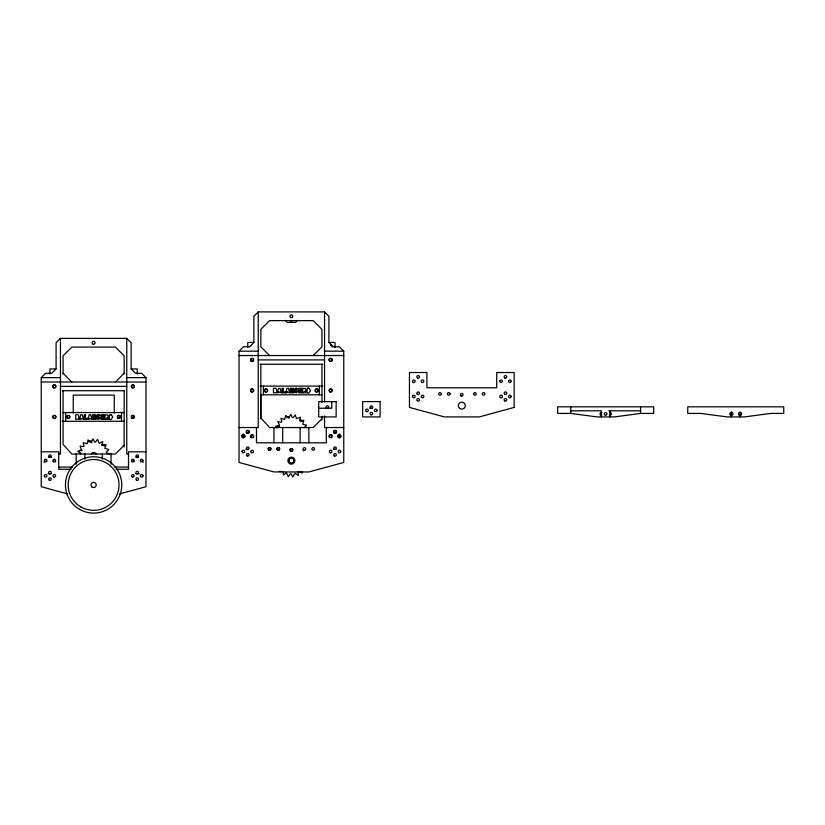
<?xml version="1.0" encoding="UTF-8"?>
<svg xmlns="http://www.w3.org/2000/svg" width="825" height="825" viewBox="0 0 825 825"><rect width="100%" height="100%" fill="white"/><g stroke="black" fill="none" stroke-linecap="round" stroke-linejoin="round"><path stroke-width="1.24" d="M94.741 417.842L93.607 414.789L92.4 414.789L92.4 419.327L93.545 419.327L93.369 416.285L94.535 419.327L95.752 419.327L95.752 414.789L94.607 414.789L94.731 417.512M292.524 391.37L291.39 388.327L290.183 388.327L290.183 392.865L291.328 392.865L291.153 389.823L292.318 392.865L293.525 392.865L293.525 388.327L292.38 388.327L292.514 391.04M339.333 438.013L339.333 433.826M304.105 427.742L306.663 425.153L302.816 424.401L303.827 420.245L300.352 421.193L299.826 420.647L300.455 417.202L296.423 418.636L295.267 414.892L293.133 417.667L292.37 417.646L290.761 414.418L288.915 417.821L288.162 417.924L285.749 415.398L284.532 419.502L280.83 418.234L281.81 421.647L281.243 422.235L277.798 421.606L279.469 425.092L279.108 425.762L275.643 426.226L276.653 427.958M314.5 449.151A1.31 1.31 0 0 0 312.757 447.697A1.31 1.31 0 0 0 312.366 449.934A1.31 1.31 0 0 0 314.5 449.151L314.511 448.81M268.331 448.522L268.3 449.202A1.31 1.31 0 0 0 270.878 448.996L270.858 448.656A1.31 1.31 0 0 0 268.269 448.862L268.269 448.924M303.435 450.904L303.105 449.553M283.274 471.601L283.48 474.942L286.44 472.818L288.276 476.685L290.266 473.798L291.029 473.787L292.803 476.922L295.041 473.261L298.289 475.448L298.196 471.952L298.805 471.488M80.489 454.193L80.489 453.327L77.767 451.234L81.51 450.089L80.066 446.057L83.624 446.645L84.098 446.036L83.108 442.685L87.275 443.685L88.017 439.849L90.43 442.375L91.193 442.272L93.029 438.869L94.648 442.097L95.411 442.118L97.546 439.343L99.175 443.303L102.723 441.653L102.094 445.098L102.62 445.644L106.095 444.685L104.827 448.387L108.931 449.604L106.404 452.017L106.508 452.77L109.88 454.039M297.206 320.337L295.752 322.379L287.028 322.379L285.574 320.337M119.491 493.927L145.973 486.729L145.973 377.644L141.611 373.282L135.496 373.282L131.134 368.919L131.134 342.736L126.772 338.374L60.452 338.374L56.09 342.736L56.09 368.919L51.717 373.282L45.612 373.282L41.25 377.644L41.25 486.729L67.733 493.927M115.428 382.006L124.152 373.282M124.152 445.283L115.428 454.018L71.796 454.018L63.071 444.417L63.071 390.73M258.235 311.902L253.863 316.274L253.863 342.447L249.501 346.809L243.396 346.809L239.033 351.182L239.033 462.454L273.941 471.952L308.849 471.952L343.757 462.454L343.757 351.182L339.395 346.809L333.279 346.809L328.917 342.447L328.917 316.274L324.555 311.902L258.235 311.902L258.235 427.546L239.033 427.546M313.211 355.544L321.936 346.809L321.936 329.361L313.211 320.636L269.579 320.636L260.844 329.361L260.844 346.809L269.579 355.544M321.936 418.822L313.211 427.546L269.579 427.546L260.844 417.945L260.844 364.268M281.077 471.457L279.067 471.374M640.582 413.428L614.398 416.914L596.949 416.914L570.766 413.428L557.679 413.428L557.679 406.828L653.668 406.828L653.668 413.428L640.582 413.428L640.582 406.828M253.997 342.447L247.758 342.447L247.758 347.438M328.793 342.447L335.032 342.447L335.032 347.438M239.033 351.182L258.235 351.182M324.555 351.182L343.757 351.182M239.033 355.544L343.757 355.544M258.235 359.906L324.555 359.906M260.03 364.268L322.75 364.268M55.925 368.919L49.974 368.919L49.974 373.9M131.299 368.919L137.249 368.919L137.249 373.9M41.25 377.644L60.452 377.644M126.772 377.644L145.973 377.644M41.25 382.006L145.973 382.006M260.03 386.09L322.75 386.09M60.452 386.368L126.772 386.368M295.556 388.327L296.732 388.327M308.065 388.327L309.158 388.327M62.257 390.73L124.41 390.73M321.936 394.814L260.813 394.814L260.813 418.77M318.698 408.231L331.784 408.231L331.784 401.631M369.796 408.231L372.178 408.231M570.766 410.809L601.312 410.809L601.312 416.914M608.85 410.809L640.582 410.809M63.071 412.552L124.152 412.552M97.773 414.789L98.948 414.789M110.292 414.789L111.375 414.789M62.257 421.276L124.152 421.276M343.757 427.546L324.555 427.546L324.555 415.975M245.778 449.408L248.418 449.408M333.444 449.408L335.816 449.408M41.25 451.822L58.699 451.822L58.699 469.281L71.167 469.281M145.973 451.822L128.514 451.822L128.514 469.281L116.057 469.281M58.699 454.018L60.452 454.018L60.452 338.374M128.514 454.018L126.772 454.018L126.772 338.374M58.699 467.084L72.662 467.084M114.551 467.084L128.514 467.084M47.994 473.684L51.562 473.684M135.661 473.684L139.229 473.684M298.98 471.498L302.094 472.972L302.352 471.622M63.071 373.282L71.796 382.006M340.694 451.595A1.31 1.31 0 0 0 338.786 450.388A1.31 1.31 0 0 0 338.693 452.657A1.31 1.31 0 0 0 340.694 451.595L340.694 451.698M142.89 475.53L142.921 475.87A1.31 1.31 0 0 1 140.91 476.933A1.31 1.31 0 0 1 141.003 474.664A1.31 1.31 0 0 1 142.921 475.87L142.9 475.633M740.118 412.026L740.118 416.914M731.393 412.026L731.393 416.914M610.036 410.809L610.036 416.914M570.766 406.828L570.766 413.428M326.298 427.546L326.298 442.808L256.482 442.808L256.482 427.546M324.555 311.902L324.555 402.022M321.936 364.268L321.936 402.394M321.863 416.254L321.863 420.038M319.316 386.09L319.316 394.814M308.849 427.546L308.849 442.808M300.125 427.546L300.125 442.808M282.666 427.546L282.666 442.808M273.941 427.546L273.941 442.808M263.464 386.09L263.464 394.814M243.334 433.816L243.334 438.013M124.152 373.9L124.152 355.823L115.428 347.098L71.796 347.098L63.071 355.823L63.071 373.9M124.152 390.73L124.142 447.006M121.533 412.552L121.533 421.276M114.263 413.067L114.263 395.103L73.25 395.103L73.25 413.17M111.066 454.018L111.066 464.186M102.341 454.018L102.341 459.102M84.882 454.018L84.882 459.102M76.158 454.018L76.158 464.186M65.68 412.552L65.68 421.276M292.504 320.43A1.568 1.568 0 0 1 290.287 320.43M338.559 434.95A1.568 1.568 0 0 1 340.725 435.456A1.568 1.568 0 0 1 340.22 437.621M338.652 437.673A1.568 1.568 0 0 1 338.24 435.208M333.816 430.918A1.568 1.568 0 0 1 336.456 432.568M336.239 432.919A1.568 1.568 0 0 1 333.743 432.836M331.98 437.137A1.568 1.568 0 0 1 331.382 437.683M329.804 437.601A1.568 1.568 0 0 1 329.608 435.115A1.568 1.568 0 0 1 332.062 435.569M246.273 431.413A1.568 1.568 0 0 1 248.737 430.681A1.568 1.568 0 0 1 248.572 433.249A1.568 1.568 0 0 1 246.221 432.218M241.88 436.683A1.568 1.568 0 0 1 243.571 434.692A1.568 1.568 0 0 1 244.767 437.013M244.52 437.343A1.568 1.568 0 0 1 244.2 437.601M242.632 437.621A1.568 1.568 0 0 1 242.045 437.054M253.378 435.322A1.568 1.568 0 0 1 252.718 437.724M251.512 437.724A1.568 1.568 0 0 1 250.882 435.311M251.171 435.022A1.568 1.568 0 0 1 252.728 434.827M330.443 345.262A1.568 1.568 0 0 1 330.856 345.252M331.258 345.355A1.568 1.568 0 0 1 332.228 347.005M250.759 346.026A1.568 1.568 0 0 1 251.336 345.458M287.657 417.007A1.31 1.31 0 0 1 289.193 418.028M299.846 420.564A1.31 1.31 0 0 1 301.816 421.245M299.98 420.028A1.568 1.568 0 0 1 302.125 421.286M286.688 417.13A1.568 1.568 0 0 1 289.183 417.182M277.726 426.123A1.568 1.568 0 0 1 279.634 426.123M601.961 414.996A1.31 1.31 0 0 1 600.002 413.861A1.31 1.31 0 0 1 601.961 412.727M609.386 412.727A1.31 1.31 0 0 1 611.346 413.861A1.31 1.31 0 0 1 609.386 414.996M140.467 461.68A1.568 1.568 0 0 1 143.117 462.289M136.032 457.39A1.568 1.568 0 0 1 138.528 457.473M131.567 461.897A1.568 1.568 0 0 1 134.052 461.701M48.665 457.504A1.568 1.568 0 0 1 51.16 457.339M44.086 462.34A1.568 1.568 0 0 1 46.705 461.588M53.099 461.773A1.568 1.568 0 0 1 55.595 461.794M89.605 441.385A1.31 1.31 0 0 1 91.492 442.654M101.867 445.067A1.31 1.31 0 0 1 104.146 445.851M95.803 453.905A2.547 2.547 0 0 0 91.389 453.905A2.619 2.619 0 0 1 95.865 453.874M101.898 444.675A1.568 1.568 0 0 1 104.404 445.737M88.749 441.932A1.568 1.568 0 0 1 91.74 442.808M81.159 453.379A1.568 1.568 0 0 1 79.396 451.615M79.705 450.863A1.568 1.568 0 0 1 82.201 450.863M44.323 475.633L44.313 475.973A1.31 1.31 0 0 0 46.912 476.015L46.912 475.674A1.31 1.31 0 0 0 44.323 475.633M242.096 451.358L242.096 451.698A1.31 1.31 0 0 0 244.695 451.739L244.695 451.399A1.31 1.31 0 0 0 242.096 451.358M412.531 396.32L412.521 396.66A1.31 1.31 0 0 0 415.119 396.701L415.119 396.361A1.31 1.31 0 0 0 412.531 396.32M329.288 359.669L329.278 360.03A1.392 1.392 0 0 0 332.042 360.143L332.052 359.772A1.392 1.392 0 0 0 329.288 359.669M482.347 393.669L482.336 394.01A1.31 1.31 0 0 0 484.925 394.123L484.945 393.783A1.31 1.31 0 0 0 482.347 393.669M131.598 460.298L131.577 460.639A1.31 1.31 0 0 0 134.166 460.793L134.186 460.453A1.31 1.31 0 0 0 131.598 460.298M329.381 436.023L329.361 436.363A1.31 1.31 0 0 0 331.949 436.518L331.97 436.177A1.31 1.31 0 0 0 329.381 436.023M499.806 380.995L499.785 381.336A1.31 1.31 0 0 0 502.373 381.49L502.394 381.15A1.31 1.31 0 0 0 499.806 380.995M112.685 417.037C108.168 426.226 108.044 407.952 112.685 417.037M310.468 390.576C305.941 399.754 305.827 381.49 310.468 390.576M52.975 386.079L52.944 386.44A1.392 1.392 0 0 0 55.708 386.667L55.739 386.306A1.392 1.392 0 0 0 52.975 386.079M52.975 416.615L52.944 416.986A1.392 1.392 0 0 0 55.708 417.213L55.739 416.852A1.392 1.392 0 0 0 52.975 416.615M473.632 393.608L473.602 393.948A1.31 1.31 0 0 0 476.19 394.185L476.221 393.845A1.31 1.31 0 0 0 473.632 393.608M79.19 417.986L78.406 419.152L75.663 419.327L75.663 414.789C79.963 413.758 77.962 416.666 79.19 417.986M276.963 391.524L276.189 392.69L273.446 392.865L273.446 388.327C277.747 387.296 275.746 390.194 276.963 391.524M100.052 417.966L98.649 419.389L96.473 418.77L97.154 417.945L98.825 418.12L96.927 416.924L96.917 415.336L98.371 414.707L99.928 415.315L97.855 416.048L100.052 417.966M297.835 391.493L296.433 392.917L294.257 392.298L294.938 391.473L296.598 391.648L294.711 390.462L294.7 388.864L296.154 388.245L297.701 388.853L295.639 389.586L297.835 391.493M108.457 416.264L107.724 417.574L108.704 419.327L107.363 419.327L106.59 417.811L106.157 419.327L104.95 419.327L104.95 414.789L107.642 414.954L108.457 416.264M306.24 389.792L305.508 391.102L306.488 392.865L305.147 392.865L304.363 391.339L303.93 392.865L302.734 392.865L302.734 388.327L305.425 388.493L306.24 389.792M293.999 460.793L293.875 461.474A2.619 2.619 0 0 1 291.926 463.217L291.246 463.279A2.619 2.619 0 0 1 288.771 460.525A2.619 2.619 0 0 1 291.514 458.05A2.619 2.619 0 0 1 293.999 460.793M80.86 418.368L80.633 419.327L79.406 419.327L80.778 414.789L82.232 414.789L83.593 419.327L80.86 418.368M89.244 418.368L89.017 419.327L87.79 419.327L89.152 414.789L90.606 414.789L91.977 419.327L89.244 418.368M278.644 391.896L278.417 392.865L277.19 392.865L278.561 388.327L280.015 388.327L281.377 392.865L278.644 391.896M287.017 391.896L286.801 392.865L285.574 392.865L286.935 388.327L288.389 388.327L289.761 392.865L287.017 391.896M514.181 407.416L479.273 416.914L444.366 416.914L409.458 407.416L409.458 372.518L426.907 372.518L426.907 387.781L496.722 387.781L496.722 372.518L514.181 372.518L514.181 407.416M770.663 413.428L744.48 416.914L727.021 416.914L700.848 413.428L687.751 413.428L687.751 406.828L783.75 406.828L783.75 413.428L770.663 413.428M283.253 388.327L282.047 388.327L282.047 392.865L285.182 392.865L285.182 391.854L283.253 391.854L283.253 388.327M301.816 388.327L298.722 388.327L298.722 392.865L301.878 392.865L301.878 391.854L299.929 391.854L299.929 391.05L301.527 391.05L301.527 390.039L299.929 390.039L299.929 389.328L301.816 389.328L301.816 388.327M336.146 401.631L318.698 401.631L318.698 416.914L336.146 416.914L336.146 401.631M380.108 401.631L362.66 401.631L362.66 416.914L380.108 416.914L380.108 401.631M85.47 414.789L84.274 414.789L84.274 419.327L87.398 419.327L87.398 418.327L85.47 418.327L85.47 414.789M104.032 414.789L100.939 414.789L100.939 419.327L104.094 419.327L104.094 418.327L102.145 418.327L102.145 417.512L103.754 417.512L103.754 416.512L102.145 416.512L102.145 415.8L104.032 415.8L104.032 414.789M511.129 381.274L511.088 380.933A1.31 1.31 0 0 0 508.509 381.202L508.54 381.542A1.31 1.31 0 0 0 511.129 381.274M338.116 436.58L338.085 436.239A1.31 1.31 0 0 1 339.972 435.105A1.31 1.31 0 0 1 340.209 437.302A1.31 1.31 0 0 1 338.116 436.58M142.921 460.587L142.88 460.247A1.31 1.31 0 0 0 140.302 460.515L140.333 460.855A1.31 1.31 0 0 0 142.921 460.587M450.037 393.938L450.007 393.597A1.31 1.31 0 0 0 447.418 393.845L447.449 394.185A1.31 1.31 0 0 0 450.037 393.938M279.613 448.975L279.582 448.635A1.31 1.31 0 0 0 276.994 448.882L277.025 449.223A1.31 1.31 0 0 0 279.613 448.975M511.129 396.567L511.098 396.227A1.31 1.31 0 0 0 508.509 396.464L508.54 396.804A1.31 1.31 0 0 0 511.129 396.567M253.512 390.514L253.492 390.153A1.392 1.392 0 0 0 250.728 390.38L250.759 390.741A1.392 1.392 0 0 0 253.512 390.514M441.313 393.958L441.282 393.618A1.31 1.31 0 0 0 438.694 393.824L438.725 394.164A1.31 1.31 0 0 0 441.313 393.958M377.046 410.52L377.046 410.18A1.31 1.31 0 0 0 374.447 410.221L374.457 410.561A1.31 1.31 0 0 0 377.046 410.52M290.699 317.481A1.392 1.392 0 0 0 292.793 316.274A1.392 1.392 0 0 0 290.699 315.057A1.392 1.392 0 0 0 290.699 317.481M268.651 449.79A1.31 1.31 0 0 0 270.837 449.202A1.31 1.31 0 0 0 269.239 447.593A1.31 1.31 0 0 0 268.651 449.79M277.375 449.79A1.31 1.31 0 0 0 279.572 449.202A1.31 1.31 0 0 0 277.963 447.593A1.31 1.31 0 0 0 277.375 449.79M303.827 450.11A1.31 1.31 0 0 0 305.797 448.986A1.31 1.31 0 0 0 303.827 447.851A1.31 1.31 0 0 0 303.827 450.11M329.876 391.813A1.568 1.568 0 0 0 332.238 390.452A1.568 1.568 0 0 0 329.876 389.091A1.568 1.568 0 0 0 329.876 391.813M329.876 361.267A1.568 1.568 0 0 0 332.238 359.906A1.568 1.568 0 0 0 329.876 358.545A1.568 1.568 0 0 0 329.876 361.267M251.336 391.813A1.568 1.568 0 0 0 253.698 390.452A1.568 1.568 0 0 0 251.336 389.091A1.568 1.568 0 0 0 251.336 391.813M251.336 361.267A1.568 1.568 0 0 0 253.698 359.906A1.568 1.568 0 0 0 251.336 358.545A1.568 1.568 0 0 0 251.336 361.267M315.913 391.813A1.568 1.568 0 0 0 318.275 390.452A1.568 1.568 0 0 0 315.913 389.091A1.568 1.568 0 0 0 315.913 391.813M265.299 391.813A1.568 1.568 0 0 0 267.661 390.452A1.568 1.568 0 0 0 265.299 389.091A1.568 1.568 0 0 0 265.299 391.813M289.513 463.598A3.486 3.486 0 0 0 294.876 460.814A3.486 3.486 0 0 0 289.781 457.555A3.486 3.486 0 0 0 289.513 463.598M247.108 449.408A1.31 1.31 0 0 0 249.068 448.274A1.31 1.31 0 0 0 247.108 447.14A1.31 1.31 0 0 0 247.108 449.408M251.47 437.405A1.31 1.31 0 0 0 253.43 436.27A1.31 1.31 0 0 0 251.47 435.136A1.31 1.31 0 0 0 251.47 437.405M247.108 433.043A1.31 1.31 0 0 0 249.068 431.908A1.31 1.31 0 0 0 247.108 430.774A1.31 1.31 0 0 0 247.108 433.043M242.736 437.405A1.31 1.31 0 0 0 244.705 436.27A1.31 1.31 0 0 0 242.736 435.136A1.31 1.31 0 0 0 242.736 437.405M251.47 452.677A1.31 1.31 0 0 0 253.43 451.543A1.31 1.31 0 0 0 251.47 450.409A1.31 1.31 0 0 0 251.47 452.677M247.108 455.947A1.31 1.31 0 0 0 249.068 454.823A1.31 1.31 0 0 0 247.108 453.688A1.31 1.31 0 0 0 247.108 455.947M334.373 433.043A1.31 1.31 0 0 0 336.332 431.908A1.31 1.31 0 0 0 334.373 430.774A1.31 1.31 0 0 0 334.373 433.043M334.373 449.408A1.31 1.31 0 0 0 336.332 448.274A1.31 1.31 0 0 0 334.373 447.14A1.31 1.31 0 0 0 334.373 449.408M330.01 452.677A1.31 1.31 0 0 0 331.97 451.543A1.31 1.31 0 0 0 330.01 450.409A1.31 1.31 0 0 0 330.01 452.677M334.373 455.947A1.31 1.31 0 0 0 336.332 454.823A1.31 1.31 0 0 0 334.373 453.688A1.31 1.31 0 0 0 334.373 455.947M290.668 450.976A1.31 1.31 0 0 0 292.627 449.842A1.31 1.31 0 0 0 290.668 448.707A1.31 1.31 0 0 0 290.668 450.976A1.31 1.31 0 0 0 292.7 449.842A1.31 1.31 0 0 0 290.74 448.707A1.31 1.31 0 0 0 290.74 450.976M251.429 361.113A1.392 1.392 0 0 0 253.523 359.906A1.392 1.392 0 0 0 251.429 358.7A1.392 1.392 0 0 0 251.429 361.113M329.742 391.37A1.31 1.31 0 0 0 331.928 390.782A1.31 1.31 0 0 0 330.33 389.183A1.31 1.31 0 0 0 329.742 391.37M265.382 391.658A1.392 1.392 0 0 0 267.486 390.452A1.392 1.392 0 0 0 265.382 389.235A1.392 1.392 0 0 0 265.382 391.658M316.006 391.658A1.392 1.392 0 0 0 318.099 390.452A1.392 1.392 0 0 0 316.006 389.235A1.392 1.392 0 0 0 316.006 391.658M290.08 462.928A2.619 2.619 0 0 0 294.009 460.659A2.619 2.619 0 0 0 290.08 458.391A2.619 2.619 0 0 0 290.08 462.928M326.494 408.024A1.31 1.31 0 0 0 328.69 407.437A1.31 1.31 0 0 0 327.082 405.838A1.31 1.31 0 0 0 326.494 408.024M739.334 415.222A1.568 1.568 0 0 0 741.685 413.861A1.568 1.568 0 0 0 739.334 412.5A1.568 1.568 0 0 0 739.334 415.222M730.599 415.222A1.568 1.568 0 0 0 732.961 413.861A1.568 1.568 0 0 0 730.599 412.5A1.568 1.568 0 0 0 730.599 415.222M605.014 414.996A1.31 1.31 0 0 0 606.983 413.861A1.31 1.31 0 0 0 605.014 412.727A1.31 1.31 0 0 0 605.014 414.996M459.938 408.561A3.486 3.486 0 0 0 465.31 405.776A3.486 3.486 0 0 0 460.216 402.528A3.486 3.486 0 0 0 459.938 408.561M417.254 394.164A1.31 1.31 0 0 0 419.451 393.577A1.31 1.31 0 0 0 417.842 391.978A1.31 1.31 0 0 0 417.254 394.164M421.895 382.377A1.31 1.31 0 0 0 423.854 381.243A1.31 1.31 0 0 0 421.895 380.108A1.31 1.31 0 0 0 421.895 382.377M417.532 378.015A1.31 1.31 0 0 0 419.492 376.881A1.31 1.31 0 0 0 417.532 375.746A1.31 1.31 0 0 0 417.532 378.015M413.17 382.377A1.31 1.31 0 0 0 415.13 381.243A1.31 1.31 0 0 0 413.17 380.108A1.31 1.31 0 0 0 413.17 382.377M421.627 397.433A1.31 1.31 0 0 0 423.813 396.856A1.31 1.31 0 0 0 422.214 395.247A1.31 1.31 0 0 0 421.627 397.433M417.254 400.713A1.31 1.31 0 0 0 419.451 400.125A1.31 1.31 0 0 0 417.842 398.516A1.31 1.31 0 0 0 417.254 400.713M504.797 378.015A1.31 1.31 0 0 0 506.767 376.881A1.31 1.31 0 0 0 504.797 375.746A1.31 1.31 0 0 0 504.797 378.015M504.797 394.371A1.31 1.31 0 0 0 506.767 393.236A1.31 1.31 0 0 0 504.797 392.102A1.31 1.31 0 0 0 504.797 394.371M500.435 397.65A1.31 1.31 0 0 0 502.394 396.516A1.31 1.31 0 0 0 500.435 395.381A1.31 1.31 0 0 0 500.435 397.65M504.797 400.919A1.31 1.31 0 0 0 506.767 399.785A1.31 1.31 0 0 0 504.797 398.65A1.31 1.31 0 0 0 504.797 400.919M461.093 395.948A1.31 1.31 0 0 0 463.052 394.814A1.31 1.31 0 0 0 461.093 393.68A1.31 1.31 0 0 0 461.093 395.948M370.456 408.024A1.31 1.31 0 0 0 372.653 407.437A1.31 1.31 0 0 0 371.044 405.838A1.31 1.31 0 0 0 370.456 408.024M366.362 411.5A1.31 1.31 0 0 0 368.332 410.365A1.31 1.31 0 0 0 366.362 409.241A1.31 1.31 0 0 0 366.362 411.5M370.734 414.779A1.31 1.31 0 0 0 372.694 413.645A1.31 1.31 0 0 0 370.734 412.51A1.31 1.31 0 0 0 370.734 414.779M92.874 344.025A1.485 1.485 0 0 0 95.092 342.736A1.485 1.485 0 0 0 92.874 341.447A1.485 1.485 0 0 0 92.874 344.025M132.093 418.275A1.568 1.568 0 0 0 134.454 416.914A1.568 1.568 0 0 0 132.093 415.552A1.568 1.568 0 0 0 132.093 418.275M132.093 387.729A1.568 1.568 0 0 0 134.454 386.368A1.568 1.568 0 0 0 132.093 385.007A1.568 1.568 0 0 0 132.093 387.729M53.553 418.275A1.568 1.568 0 0 0 55.914 416.914A1.568 1.568 0 0 0 53.553 415.552A1.568 1.568 0 0 0 53.553 418.275M53.553 387.729A1.568 1.568 0 0 0 55.914 386.368A1.568 1.568 0 0 0 53.553 385.007A1.568 1.568 0 0 0 53.553 387.729M118.13 418.275A1.568 1.568 0 0 0 120.491 416.914A1.568 1.568 0 0 0 118.13 415.552A1.568 1.568 0 0 0 118.13 418.275M67.516 418.275A1.568 1.568 0 0 0 69.878 416.914A1.568 1.568 0 0 0 67.516 415.552A1.568 1.568 0 0 0 67.516 418.275M132.227 418.048A1.31 1.31 0 0 0 134.186 416.914A1.31 1.31 0 0 0 132.227 415.779A1.31 1.31 0 0 0 132.227 418.048M67.609 418.12A1.392 1.392 0 0 0 69.702 416.914A1.392 1.392 0 0 0 67.609 415.707A1.392 1.392 0 0 0 67.609 418.12M118.222 418.12A1.392 1.392 0 0 0 120.316 416.914A1.392 1.392 0 0 0 118.222 415.707A1.392 1.392 0 0 0 118.222 418.12M136.589 457.318A1.31 1.31 0 0 0 138.559 456.184A1.31 1.31 0 0 0 136.589 455.049A1.31 1.31 0 0 0 136.589 457.318M49.325 457.318A1.31 1.31 0 0 0 51.284 456.184A1.31 1.31 0 0 0 49.325 455.049A1.31 1.31 0 0 0 49.325 457.318M44.962 461.68A1.31 1.31 0 0 0 46.922 460.546A1.31 1.31 0 0 0 44.962 459.412A1.31 1.31 0 0 0 44.962 461.68M49.325 473.684A1.31 1.31 0 0 0 51.284 472.55A1.31 1.31 0 0 0 49.325 471.415A1.31 1.31 0 0 0 49.325 473.684M53.687 476.953A1.31 1.31 0 0 0 55.646 475.819A1.31 1.31 0 0 0 53.687 474.684A1.31 1.31 0 0 0 53.687 476.953M49.325 480.233A1.31 1.31 0 0 0 51.284 479.098A1.31 1.31 0 0 0 49.325 477.964A1.31 1.31 0 0 0 49.325 480.233M53.687 461.68A1.31 1.31 0 0 0 55.646 460.546A1.31 1.31 0 0 0 53.687 459.412A1.31 1.31 0 0 0 53.687 461.68M136.589 473.684A1.31 1.31 0 0 0 138.559 472.55A1.31 1.31 0 0 0 136.589 471.415A1.31 1.31 0 0 0 136.589 473.684M132.227 476.953A1.31 1.31 0 0 0 134.186 475.819A1.31 1.31 0 0 0 132.227 474.684A1.31 1.31 0 0 0 132.227 476.953M136.589 480.233A1.31 1.31 0 0 0 138.559 479.098A1.31 1.31 0 0 0 136.589 477.964A1.31 1.31 0 0 0 136.589 480.233M79.53 509.324A28.163 28.163 0 0 0 121.77 484.935A28.163 28.163 0 0 0 79.53 460.546A28.163 28.163 0 0 0 79.53 509.324M132.227 387.502A1.31 1.31 0 0 0 134.186 386.368A1.31 1.31 0 0 0 132.227 385.234A1.31 1.31 0 0 0 132.227 387.502M80.912 506.932A25.4 25.4 0 0 0 119.017 484.935A25.4 25.4 0 0 0 80.912 462.928A25.4 25.4 0 0 0 80.912 506.932M91.761 486.781A2.619 2.619 0 0 0 96.143 485.605A2.619 2.619 0 0 0 92.936 482.398A2.619 2.619 0 0 0 91.761 486.781"/></g></svg>
